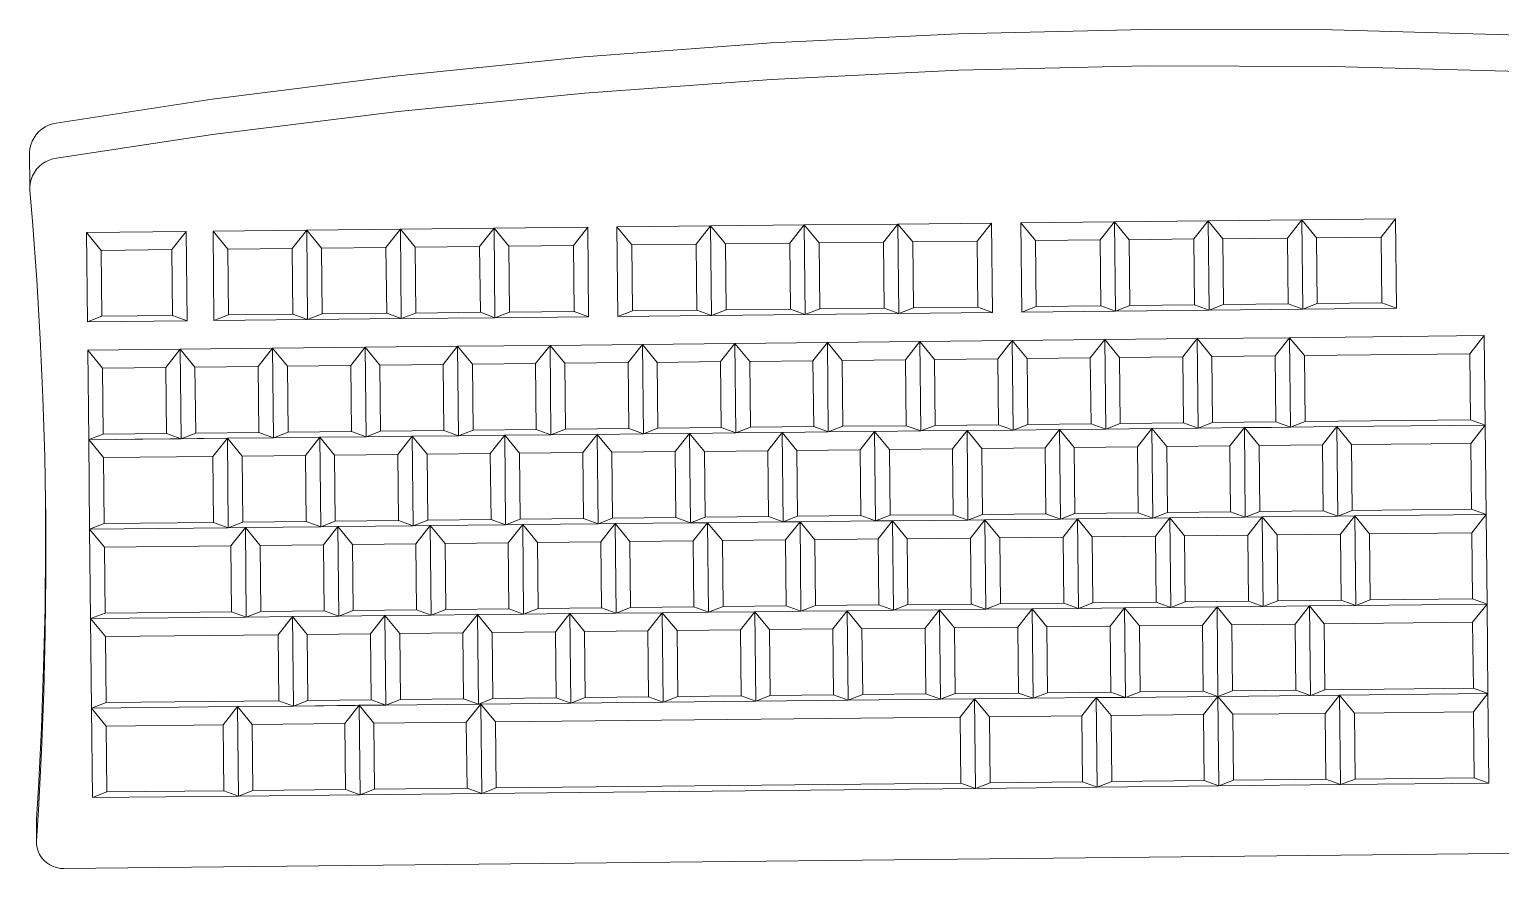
# Model space of a CAD drawing. Header units: millimetres. Extents: x 1 to 121, y 0 to 90.
# Drawn here: x 48.072 to 48.3743, y 66.9361 to 67.1084 of the extents above; entities that cross this region are included whole.
import ezdxf

# ---------------------------------------------------------------- set-up
doc = ezdxf.new("R2010")
doc.units = ezdxf.units.MM
doc.layers.add('Equipamiento SR', color=23, linetype='Continuous', lineweight=0)

# ---------------------------------------------------------------- blocks, each defined once
blk = doc.blocks.new('A$C7F0F64D0')
at = {"layer": 'Equipamiento SR'}
for p, q in [((0.45349, 0.17233), (0.00551, 0.16767)), ((0.45349, 0.17233), (0.45425, 0.17229)), ((0.45425, 0.17229), (0.455, 0.17214)), ((0.455, 0.17214), (0.45572, 0.1719)), ((0.45572, 0.1719), (0.45641, 0.17157)), ((0.45641, 0.17157), (0.45703, 0.17114)), ((0.45703, 0.17114), (0.4576, 0.17064)), ((0.4576, 0.17064), (0.45808, 0.17007)), ((0.45808, 0.17007), (0.45848, 0.16944)), ((0.45848, 0.16944), (0.45879, 0.16877)), ((0.4587, 0.16031), (0.45911, 0.16658)), ((0.45879, 0.16877), (0.459, 0.16806)), ((0.459, 0.16806), (0.45911, 0.16732)), ((0.45911, 0.16732), (0.45911, 0.16658)), ((0.45911, 0.16658), (0.45915, 0.16291)), ((0.45807, 0.14822), (0.4587, 0.16031)), ((0.45874, 0.15576), (0.45915, 0.16216)), ((0.45915, 0.16291), (0.45915, 0.16216)), ((0.39264, 0.15719), (0.41764, 0.15745)), ((0.41764, 0.15745), (0.41465, 0.15629)), ((0.41764, 0.15745), (0.44764, 0.15776)), ((0.41783, 0.13907), (0.41764, 0.15745)), ((0.41764, 0.15745), (0.42065, 0.15635)), ((0.44764, 0.15776), (0.44465, 0.1566)), ((0.44764, 0.15776), (0.44783, 0.13938)), ((0.16065, 0.15478), (0.19115, 0.15509)), ((0.16085, 0.1364), (0.16065, 0.15478)), ((0.16065, 0.15478), (0.16367, 0.15368)), ((0.19115, 0.15509), (0.18816, 0.15394)), ((0.19115, 0.15509), (0.21615, 0.15535)), ((0.19134, 0.13672), (0.19115, 0.15509)), ((0.19115, 0.15509), (0.19416, 0.154)), ((0.19416, 0.154), (0.21316, 0.1542)), ((0.21615, 0.15535), (0.21316, 0.1542)), ((0.21316, 0.1542), (0.2133, 0.14065)), ((0.21615, 0.15535), (0.24115, 0.15561)), ((0.21615, 0.15535), (0.21634, 0.13697)), ((0.21615, 0.15535), (0.21916, 0.15426)), ((0.21916, 0.15426), (0.23816, 0.15446)), ((0.2193, 0.14072), (0.21916, 0.15426)), ((0.24115, 0.15561), (0.23816, 0.15446)), ((0.23816, 0.15446), (0.2383, 0.14091)), ((0.24115, 0.15561), (0.26615, 0.15587)), ((0.24115, 0.15561), (0.24134, 0.13723)), ((0.24115, 0.15561), (0.24416, 0.15452)), ((0.24416, 0.15452), (0.26316, 0.15472)), ((0.2443, 0.14098), (0.24416, 0.15452)), ((0.26615, 0.15587), (0.26316, 0.15472)), ((0.26316, 0.15472), (0.2633, 0.14117)), ((0.26615, 0.15587), (0.36764, 0.15693)), ((0.26615, 0.15587), (0.26634, 0.13749)), ((0.26615, 0.15587), (0.26916, 0.15478)), ((0.26916, 0.15478), (0.36466, 0.15577)), ((0.2693, 0.14124), (0.26916, 0.15478)), ((0.36764, 0.15693), (0.36466, 0.15577)), ((0.3648, 0.14223), (0.36466, 0.15577)), ((0.36764, 0.15693), (0.39264, 0.15719)), ((0.36783, 0.13855), (0.36764, 0.15693)), ((0.36764, 0.15693), (0.37066, 0.15583)), ((0.37066, 0.15583), (0.38965, 0.15603)), ((0.3708, 0.14229), (0.37066, 0.15583)), ((0.39264, 0.15719), (0.38965, 0.15603)), ((0.38965, 0.15603), (0.38979, 0.14249)), ((0.39264, 0.15719), (0.39283, 0.13881)), ((0.39264, 0.15719), (0.39565, 0.15609)), ((0.39565, 0.15609), (0.41465, 0.15629)), ((0.39579, 0.14255), (0.39565, 0.15609)), ((0.41465, 0.15629), (0.41479, 0.14275)), ((0.42065, 0.15635), (0.44465, 0.1566)), ((0.42079, 0.14281), (0.42065, 0.15635)), ((0.44465, 0.1566), (0.44479, 0.14306)), ((0.45812, 0.14343), (0.45874, 0.15576)), ((0.16367, 0.15368), (0.18816, 0.15394)), ((0.16381, 0.14014), (0.16367, 0.15368)), ((0.18816, 0.15394), (0.18831, 0.14039)), ((0.19431, 0.14046), (0.19416, 0.154)), ((0.45761, 0.13613), (0.45807, 0.14822)), ((0.2693, 0.14124), (0.3648, 0.14223)), ((0.36783, 0.13855), (0.3648, 0.14223)), ((0.36783, 0.13855), (0.3708, 0.14229)), ((0.3708, 0.14229), (0.38979, 0.14249)), ((0.39283, 0.13881), (0.38979, 0.14249)), ((0.39283, 0.13881), (0.39579, 0.14255)), ((0.39579, 0.14255), (0.41479, 0.14275)), ((0.41783, 0.13907), (0.41479, 0.14275)), ((0.41783, 0.13907), (0.42079, 0.14281)), ((0.42079, 0.14281), (0.44479, 0.14306)), ((0.44783, 0.13938), (0.44479, 0.14306)), ((0.45767, 0.1311), (0.45812, 0.14343)), ((0.16085, 0.1364), (0.16381, 0.14014)), ((0.16381, 0.14014), (0.18831, 0.14039)), ((0.19134, 0.13672), (0.18831, 0.14039)), ((0.19134, 0.13672), (0.19431, 0.14046)), ((0.19431, 0.14046), (0.2133, 0.14065)), ((0.21634, 0.13697), (0.2133, 0.14065)), ((0.21634, 0.13697), (0.2193, 0.14072)), ((0.2193, 0.14072), (0.2383, 0.14091)), ((0.24134, 0.13723), (0.2383, 0.14091)), ((0.24134, 0.13723), (0.2443, 0.14098)), ((0.2443, 0.14098), (0.2633, 0.14117)), ((0.26634, 0.13749), (0.2633, 0.14117)), ((0.26634, 0.13749), (0.2693, 0.14124)), ((0.40633, 0.13895), (0.41783, 0.13907)), ((0.44783, 0.13938), (0.41783, 0.13907)), ((0.44783, 0.13938), (0.44484, 0.13822)), ((0.44783, 0.13938), (0.44802, 0.121)), ((0.19134, 0.13672), (0.16085, 0.1364)), ((0.16104, 0.11802), (0.16085, 0.1364)), ((0.16085, 0.1364), (0.16386, 0.1353)), ((0.19134, 0.13672), (0.19734, 0.13678)), ((0.19734, 0.13678), (0.19436, 0.13562)), ((0.19734, 0.13678), (0.21634, 0.13697)), ((0.19753, 0.1184), (0.19734, 0.13678)), ((0.19734, 0.13678), (0.20036, 0.13568)), ((0.21634, 0.13697), (0.21335, 0.13582)), ((0.23534, 0.13717), (0.21634, 0.13697)), ((0.21653, 0.1186), (0.21634, 0.13697)), ((0.21634, 0.13697), (0.21935, 0.13588)), ((0.23534, 0.13717), (0.23235, 0.13602)), ((0.23534, 0.13717), (0.24134, 0.13723)), ((0.23534, 0.13717), (0.23553, 0.1188)), ((0.23534, 0.13717), (0.23835, 0.13608)), ((0.23835, 0.13608), (0.25135, 0.13621)), ((0.23849, 0.12254), (0.23835, 0.13608)), ((0.24134, 0.13723), (0.25434, 0.13737)), ((0.25434, 0.13737), (0.25135, 0.13621)), ((0.25135, 0.13621), (0.25149, 0.12267)), ((0.25434, 0.13737), (0.26634, 0.13749)), ((0.25453, 0.11899), (0.25434, 0.13737)), ((0.25434, 0.13737), (0.25735, 0.13628)), ((0.25735, 0.13628), (0.27035, 0.13641)), ((0.25749, 0.12273), (0.25735, 0.13628)), ((0.26634, 0.13749), (0.27334, 0.13757)), ((0.27334, 0.13757), (0.27035, 0.13641)), ((0.27035, 0.13641), (0.27049, 0.12287)), ((0.27334, 0.13757), (0.29234, 0.13776)), ((0.27353, 0.11919), (0.27334, 0.13757)), ((0.27334, 0.13757), (0.27635, 0.13647)), ((0.27635, 0.13647), (0.28935, 0.13661)), ((0.27649, 0.12293), (0.27635, 0.13647)), ((0.29234, 0.13776), (0.28935, 0.13661)), ((0.28935, 0.13661), (0.28949, 0.12307)), ((0.29234, 0.13776), (0.31134, 0.13796)), ((0.29253, 0.11939), (0.29234, 0.13776)), ((0.29234, 0.13776), (0.29535, 0.13667)), ((0.29535, 0.13667), (0.30835, 0.13681)), ((0.29549, 0.12313), (0.29535, 0.13667)), ((0.31134, 0.13796), (0.30835, 0.13681)), ((0.30835, 0.13681), (0.30849, 0.12326)), ((0.31134, 0.13796), (0.33034, 0.13816)), ((0.31153, 0.11959), (0.31134, 0.13796)), ((0.31134, 0.13796), (0.31435, 0.13687)), ((0.31435, 0.13687), (0.32735, 0.137)), ((0.31449, 0.12333), (0.31435, 0.13687)), ((0.33034, 0.13816), (0.32735, 0.137)), ((0.32735, 0.137), (0.32749, 0.12346)), ((0.33034, 0.13816), (0.34934, 0.13836)), ((0.33034, 0.13816), (0.33053, 0.11978)), ((0.33034, 0.13816), (0.33335, 0.13707)), ((0.33335, 0.13707), (0.34635, 0.1372)), ((0.33349, 0.12352), (0.33335, 0.13707)), ((0.34934, 0.13836), (0.34635, 0.1372)), ((0.34635, 0.1372), (0.34649, 0.12366)), ((0.34934, 0.13836), (0.36783, 0.13855)), ((0.34934, 0.13836), (0.34953, 0.11998)), ((0.34934, 0.13836), (0.35235, 0.13726)), ((0.35235, 0.13726), (0.36535, 0.1374)), ((0.35249, 0.12372), (0.35235, 0.13726)), ((0.36833, 0.13855), (0.36535, 0.1374)), ((0.36535, 0.1374), (0.36549, 0.12386)), ((0.36783, 0.13855), (0.36833, 0.13855)), ((0.36833, 0.13855), (0.38733, 0.13875)), ((0.36853, 0.12018), (0.36833, 0.13855)), ((0.36833, 0.13855), (0.37135, 0.13746)), ((0.37135, 0.13746), (0.38435, 0.1376)), ((0.37149, 0.12392), (0.37135, 0.13746)), ((0.38733, 0.13875), (0.38435, 0.1376)), ((0.38435, 0.1376), (0.38449, 0.12405)), ((0.38733, 0.13875), (0.40633, 0.13895)), ((0.38733, 0.13875), (0.39283, 0.13881)), ((0.38752, 0.12038), (0.38733, 0.13875)), ((0.38733, 0.13875), (0.39035, 0.13766)), ((0.39035, 0.13766), (0.40334, 0.13779)), ((0.39049, 0.12412), (0.39035, 0.13766)), ((0.40633, 0.13895), (0.39283, 0.13881)), ((0.40633, 0.13895), (0.40334, 0.13779)), ((0.40334, 0.13779), (0.40349, 0.12425)), ((0.40633, 0.13895), (0.40652, 0.12057)), ((0.40633, 0.13895), (0.40934, 0.13786)), ((0.40934, 0.13786), (0.44484, 0.13822)), ((0.40948, 0.12431), (0.40934, 0.13786)), ((0.44484, 0.13822), (0.44498, 0.12468)), ((0.45732, 0.12403), (0.45761, 0.13613)), ((0.16386, 0.1353), (0.19436, 0.13562)), ((0.164, 0.12176), (0.16386, 0.1353)), ((0.19436, 0.13562), (0.1945, 0.12208)), ((0.20036, 0.13568), (0.21335, 0.13582)), ((0.2005, 0.12214), (0.20036, 0.13568)), ((0.21335, 0.13582), (0.2135, 0.12228)), ((0.21935, 0.13588), (0.23235, 0.13602)), ((0.2195, 0.12234), (0.21935, 0.13588)), ((0.23235, 0.13602), (0.23249, 0.12247)), ((0.45738, 0.11876), (0.45767, 0.1311)), ((0.37149, 0.12392), (0.38449, 0.12405)), ((0.38752, 0.12038), (0.38449, 0.12405)), ((0.38752, 0.12038), (0.39049, 0.12412)), ((0.39049, 0.12412), (0.40349, 0.12425)), ((0.40652, 0.12057), (0.40349, 0.12425)), ((0.40652, 0.12057), (0.40948, 0.12431)), ((0.40948, 0.12431), (0.44498, 0.12468)), ((0.44802, 0.121), (0.44498, 0.12468)), ((0.4572, 0.11192), (0.45732, 0.12403)), ((0.16104, 0.11802), (0.164, 0.12176)), ((0.164, 0.12176), (0.1945, 0.12208)), ((0.19753, 0.1184), (0.1945, 0.12208)), ((0.19753, 0.1184), (0.2005, 0.12214)), ((0.2005, 0.12214), (0.2135, 0.12228)), ((0.21653, 0.1186), (0.2135, 0.12228)), ((0.21653, 0.1186), (0.2195, 0.12234)), ((0.2195, 0.12234), (0.23249, 0.12247)), ((0.23553, 0.1188), (0.23249, 0.12247)), ((0.23553, 0.1188), (0.23849, 0.12254)), ((0.23849, 0.12254), (0.25149, 0.12267)), ((0.25453, 0.11899), (0.25149, 0.12267)), ((0.25453, 0.11899), (0.25749, 0.12273)), ((0.25749, 0.12273), (0.27049, 0.12287)), ((0.27353, 0.11919), (0.27049, 0.12287)), ((0.27353, 0.11919), (0.27649, 0.12293)), ((0.27649, 0.12293), (0.28949, 0.12307)), ((0.29253, 0.11939), (0.28949, 0.12307)), ((0.29253, 0.11939), (0.29549, 0.12313)), ((0.29549, 0.12313), (0.30849, 0.12326)), ((0.31153, 0.11959), (0.30849, 0.12326)), ((0.31153, 0.11959), (0.31449, 0.12333)), ((0.31449, 0.12333), (0.32749, 0.12346)), ((0.33053, 0.11978), (0.32749, 0.12346)), ((0.33053, 0.11978), (0.33349, 0.12352)), ((0.33349, 0.12352), (0.34649, 0.12366)), ((0.34953, 0.11998), (0.34649, 0.12366)), ((0.34953, 0.11998), (0.35249, 0.12372)), ((0.35249, 0.12372), (0.36549, 0.12386)), ((0.36853, 0.12018), (0.36549, 0.12386)), ((0.36853, 0.12018), (0.37149, 0.12392)), ((0.44802, 0.121), (0.41602, 0.12067)), ((0.44802, 0.121), (0.44503, 0.11985)), ((0.44802, 0.121), (0.44821, 0.10263)), ((0.18804, 0.1183), (0.16104, 0.11802)), ((0.16123, 0.09964), (0.16104, 0.11802)), ((0.16104, 0.11802), (0.16405, 0.11693)), ((0.18804, 0.1183), (0.18505, 0.11714)), ((0.19753, 0.1184), (0.18804, 0.1183)), ((0.18823, 0.09992), (0.18804, 0.1183)), ((0.18804, 0.1183), (0.19105, 0.11721)), ((0.20703, 0.1185), (0.19753, 0.1184)), ((0.20703, 0.1185), (0.20405, 0.11734)), ((0.20703, 0.1185), (0.21653, 0.1186)), ((0.20723, 0.10012), (0.20703, 0.1185)), ((0.20703, 0.1185), (0.21005, 0.1174)), ((0.21653, 0.1186), (0.22603, 0.1187)), ((0.22603, 0.1187), (0.22305, 0.11754)), ((0.22603, 0.1187), (0.23553, 0.1188)), ((0.22622, 0.10032), (0.22603, 0.1187)), ((0.22603, 0.1187), (0.22904, 0.1176)), ((0.24503, 0.11889), (0.23553, 0.1188)), ((0.24503, 0.11889), (0.24204, 0.11774)), ((0.24503, 0.11889), (0.25453, 0.11899)), ((0.24503, 0.11889), (0.24522, 0.10052)), ((0.24503, 0.11889), (0.24804, 0.1178)), ((0.24804, 0.1178), (0.26104, 0.11793)), ((0.26403, 0.11909), (0.25453, 0.11899)), ((0.26403, 0.11909), (0.26104, 0.11793)), ((0.26104, 0.11793), (0.26118, 0.10439)), ((0.26403, 0.11909), (0.27353, 0.11919)), ((0.26422, 0.10071), (0.26403, 0.11909)), ((0.26403, 0.11909), (0.26704, 0.118)), ((0.26704, 0.118), (0.28004, 0.11813)), ((0.26718, 0.10446), (0.26704, 0.118)), ((0.28303, 0.11929), (0.27353, 0.11919)), ((0.28303, 0.11929), (0.28004, 0.11813)), ((0.28004, 0.11813), (0.28018, 0.10459)), ((0.28303, 0.11929), (0.29253, 0.11939)), ((0.28303, 0.11929), (0.28322, 0.10091)), ((0.28303, 0.11929), (0.28604, 0.11819)), ((0.28604, 0.11819), (0.29904, 0.11833)), ((0.28618, 0.10465), (0.28604, 0.11819)), ((0.30203, 0.11949), (0.29253, 0.11939)), ((0.30203, 0.11949), (0.29904, 0.11833)), ((0.29904, 0.11833), (0.29918, 0.10479)), ((0.31153, 0.11959), (0.30203, 0.11949)), ((0.30222, 0.10111), (0.30203, 0.11949)), ((0.30203, 0.11949), (0.30504, 0.11839)), ((0.30504, 0.11839), (0.31804, 0.11853)), ((0.30518, 0.10485), (0.30504, 0.11839)), ((0.32103, 0.11968), (0.31153, 0.11959)), ((0.32103, 0.11968), (0.31804, 0.11853)), ((0.31804, 0.11853), (0.31818, 0.10499)), ((0.33053, 0.11978), (0.32103, 0.11968)), ((0.32122, 0.10131), (0.32103, 0.11968)), ((0.32103, 0.11968), (0.32404, 0.11859)), ((0.32404, 0.11859), (0.33704, 0.11872)), ((0.32418, 0.10505), (0.32404, 0.11859)), ((0.34003, 0.11988), (0.33053, 0.11978)), ((0.34003, 0.11988), (0.33704, 0.11872)), ((0.33704, 0.11872), (0.33718, 0.10518)), ((0.34003, 0.11988), (0.34953, 0.11998)), ((0.34022, 0.1015), (0.34003, 0.11988)), ((0.34003, 0.11988), (0.34304, 0.11879)), ((0.34304, 0.11879), (0.35604, 0.11892)), ((0.34318, 0.10525), (0.34304, 0.11879)), ((0.35903, 0.12008), (0.34953, 0.11998)), ((0.35903, 0.12008), (0.35604, 0.11892)), ((0.35604, 0.11892), (0.35618, 0.10538)), ((0.36853, 0.12018), (0.35903, 0.12008)), ((0.35903, 0.12008), (0.35922, 0.1017)), ((0.35903, 0.12008), (0.36204, 0.11898)), ((0.36204, 0.11898), (0.37504, 0.11912)), ((0.36218, 0.10544), (0.36204, 0.11898)), ((0.37803, 0.12028), (0.36853, 0.12018)), ((0.37803, 0.12028), (0.37504, 0.11912)), ((0.37504, 0.11912), (0.37518, 0.10558)), ((0.38752, 0.12038), (0.37803, 0.12028)), ((0.37803, 0.12028), (0.37822, 0.1019)), ((0.37803, 0.12028), (0.38104, 0.11918)), ((0.38104, 0.11918), (0.39404, 0.11932)), ((0.38118, 0.10564), (0.38104, 0.11918)), ((0.39702, 0.12047), (0.38752, 0.12038)), ((0.39702, 0.12047), (0.39404, 0.11932)), ((0.39404, 0.11932), (0.39418, 0.10578)), ((0.40652, 0.12057), (0.39702, 0.12047)), ((0.39702, 0.12047), (0.39722, 0.1021)), ((0.39702, 0.12047), (0.40004, 0.11938)), ((0.40004, 0.11938), (0.41303, 0.11951)), ((0.40018, 0.10584), (0.40004, 0.11938)), ((0.41602, 0.12067), (0.40652, 0.12057)), ((0.41602, 0.12067), (0.41303, 0.11951)), ((0.41303, 0.11951), (0.41318, 0.10597)), ((0.41621, 0.10229), (0.41602, 0.12067)), ((0.41602, 0.12067), (0.41903, 0.11958)), ((0.41903, 0.11958), (0.44503, 0.11985)), ((0.41918, 0.10604), (0.41903, 0.11958)), ((0.44503, 0.11985), (0.44517, 0.10631)), ((0.45726, 0.10642), (0.45738, 0.11876)), ((0.16405, 0.11693), (0.18505, 0.11714)), ((0.16419, 0.10339), (0.16405, 0.11693)), ((0.18505, 0.11714), (0.18519, 0.1036)), ((0.19105, 0.11721), (0.20405, 0.11734)), ((0.19119, 0.10367), (0.19105, 0.11721)), ((0.20405, 0.11734), (0.20419, 0.1038)), ((0.21005, 0.1174), (0.22305, 0.11754)), ((0.21019, 0.10386), (0.21005, 0.1174)), ((0.22305, 0.11754), (0.22319, 0.104)), ((0.22904, 0.1176), (0.24204, 0.11774)), ((0.22919, 0.10406), (0.22904, 0.1176)), ((0.24204, 0.11774), (0.24218, 0.1042)), ((0.24818, 0.10426), (0.24804, 0.1178)), ((0.45724, 0.09982), (0.4572, 0.11192)), ((0.39722, 0.1021), (0.40018, 0.10584)), ((0.40018, 0.10584), (0.41318, 0.10597)), ((0.41621, 0.10229), (0.41318, 0.10597)), ((0.41621, 0.10229), (0.41918, 0.10604)), ((0.41918, 0.10604), (0.44517, 0.10631)), ((0.44821, 0.10263), (0.44517, 0.10631)), ((0.45729, 0.09698), (0.45726, 0.10642)), ((0.16123, 0.09964), (0.16419, 0.10339)), ((0.16419, 0.10339), (0.18519, 0.1036)), ((0.18823, 0.09992), (0.18519, 0.1036)), ((0.18823, 0.09992), (0.19119, 0.10367)), ((0.19119, 0.10367), (0.20419, 0.1038)), ((0.20723, 0.10012), (0.20419, 0.1038)), ((0.20723, 0.10012), (0.21019, 0.10386)), ((0.21019, 0.10386), (0.22319, 0.104)), ((0.22622, 0.10032), (0.22319, 0.104)), ((0.22622, 0.10032), (0.22919, 0.10406)), ((0.22919, 0.10406), (0.24218, 0.1042)), ((0.24522, 0.10052), (0.24218, 0.1042)), ((0.24522, 0.10052), (0.24818, 0.10426)), ((0.24818, 0.10426), (0.26118, 0.10439)), ((0.26422, 0.10071), (0.26118, 0.10439)), ((0.26422, 0.10071), (0.26718, 0.10446)), ((0.26718, 0.10446), (0.28018, 0.10459)), ((0.28322, 0.10091), (0.28018, 0.10459)), ((0.28322, 0.10091), (0.28618, 0.10465)), ((0.28618, 0.10465), (0.29918, 0.10479)), ((0.30222, 0.10111), (0.29918, 0.10479)), ((0.30222, 0.10111), (0.30518, 0.10485)), ((0.30518, 0.10485), (0.31818, 0.10499)), ((0.32122, 0.10131), (0.31818, 0.10499)), ((0.32122, 0.10131), (0.32418, 0.10505)), ((0.32418, 0.10505), (0.33718, 0.10518)), ((0.34022, 0.1015), (0.33718, 0.10518)), ((0.34022, 0.1015), (0.34318, 0.10525)), ((0.34318, 0.10525), (0.35618, 0.10538)), ((0.35922, 0.1017), (0.35618, 0.10538)), ((0.35922, 0.1017), (0.36218, 0.10544)), ((0.36218, 0.10544), (0.37518, 0.10558)), ((0.37822, 0.1019), (0.37518, 0.10558)), ((0.37822, 0.1019), (0.38118, 0.10564)), ((0.38118, 0.10564), (0.39418, 0.10578)), ((0.39722, 0.1021), (0.39418, 0.10578)), ((0.18823, 0.09992), (0.16123, 0.09964)), ((0.19173, 0.09996), (0.18823, 0.09992)), ((0.19173, 0.09996), (0.18874, 0.0988)), ((0.20723, 0.10012), (0.19173, 0.09996)), ((0.19192, 0.08158), (0.19173, 0.09996)), ((0.19173, 0.09996), (0.19474, 0.09887)), ((0.20723, 0.10012), (0.21073, 0.10016)), ((0.21073, 0.10016), (0.20774, 0.099)), ((0.22622, 0.10032), (0.21073, 0.10016)), ((0.21092, 0.08178), (0.21073, 0.10016)), ((0.21073, 0.10016), (0.21374, 0.09906)), ((0.22972, 0.10036), (0.22622, 0.10032)), ((0.22972, 0.10036), (0.22674, 0.0992)), ((0.24522, 0.10052), (0.22972, 0.10036)), ((0.22972, 0.10036), (0.22992, 0.08198)), ((0.22972, 0.10036), (0.23274, 0.09926)), ((0.24872, 0.10055), (0.24522, 0.10052)), ((0.24872, 0.10055), (0.24573, 0.0994)), ((0.26422, 0.10071), (0.24872, 0.10055)), ((0.24872, 0.10055), (0.24891, 0.08218)), ((0.24872, 0.10055), (0.25173, 0.09946)), ((0.26772, 0.10075), (0.26422, 0.10071)), ((0.26772, 0.10075), (0.26473, 0.09959)), ((0.26772, 0.10075), (0.28322, 0.10091)), ((0.26791, 0.08237), (0.26772, 0.10075)), ((0.26772, 0.10075), (0.27073, 0.09966)), ((0.27073, 0.09966), (0.28373, 0.09979)), ((0.28322, 0.10091), (0.28672, 0.10095)), ((0.28372, 0.10092), (0.28672, 0.10095)), ((0.28672, 0.10095), (0.28373, 0.09979)), ((0.28373, 0.09979), (0.28387, 0.08625)), ((0.30222, 0.10111), (0.28672, 0.10095)), ((0.28672, 0.10095), (0.28691, 0.08257)), ((0.28672, 0.10095), (0.28973, 0.09985)), ((0.28973, 0.09985), (0.30273, 0.09999)), ((0.28987, 0.08631), (0.28973, 0.09985)), ((0.30572, 0.10115), (0.30222, 0.10111)), ((0.30572, 0.10115), (0.30273, 0.09999)), ((0.30273, 0.09999), (0.30287, 0.08645)), ((0.32122, 0.10131), (0.30572, 0.10115)), ((0.30591, 0.08277), (0.30572, 0.10115)), ((0.30572, 0.10115), (0.30873, 0.10005)), ((0.30873, 0.10005), (0.32173, 0.10019)), ((0.30887, 0.08651), (0.30873, 0.10005)), ((0.32122, 0.10131), (0.32472, 0.10134)), ((0.32472, 0.10134), (0.32173, 0.10019)), ((0.32173, 0.10019), (0.32187, 0.08665)), ((0.32472, 0.10134), (0.34022, 0.1015)), ((0.32491, 0.08297), (0.32472, 0.10134)), ((0.32472, 0.10134), (0.32773, 0.10025)), ((0.32773, 0.10025), (0.34073, 0.10038)), ((0.32787, 0.08671), (0.32773, 0.10025)), ((0.34372, 0.10154), (0.34022, 0.1015)), ((0.34372, 0.10154), (0.34073, 0.10038)), ((0.34073, 0.10038), (0.34087, 0.08684)), ((0.35922, 0.1017), (0.34372, 0.10154)), ((0.34372, 0.10154), (0.34391, 0.08316)), ((0.34372, 0.10154), (0.34673, 0.10045)), ((0.34673, 0.10045), (0.35973, 0.10058)), ((0.34687, 0.08691), (0.34673, 0.10045)), ((0.36272, 0.10174), (0.35922, 0.1017)), ((0.36272, 0.10174), (0.35973, 0.10058)), ((0.35973, 0.10058), (0.35987, 0.08704)), ((0.36272, 0.10174), (0.37822, 0.1019)), ((0.36291, 0.08336), (0.36272, 0.10174)), ((0.36272, 0.10174), (0.36573, 0.10064)), ((0.36573, 0.10064), (0.37873, 0.10078)), ((0.36587, 0.0871), (0.36573, 0.10064)), ((0.38172, 0.10194), (0.37822, 0.1019)), ((0.38172, 0.10194), (0.37873, 0.10078)), ((0.37873, 0.10078), (0.37887, 0.08724)), ((0.39722, 0.1021), (0.38172, 0.10194)), ((0.38191, 0.08356), (0.38172, 0.10194)), ((0.38172, 0.10194), (0.38473, 0.10084)), ((0.38473, 0.10084), (0.39773, 0.10098)), ((0.38487, 0.0873), (0.38473, 0.10084)), ((0.40071, 0.10213), (0.39722, 0.1021)), ((0.40071, 0.10213), (0.39773, 0.10098)), ((0.39773, 0.10098), (0.39787, 0.08744)), ((0.40071, 0.10213), (0.41621, 0.10229)), ((0.40091, 0.08376), (0.40071, 0.10213)), ((0.40071, 0.10213), (0.40373, 0.10104)), ((0.40373, 0.10104), (0.41673, 0.10117)), ((0.40387, 0.0875), (0.40373, 0.10104)), ((0.41621, 0.10229), (0.41971, 0.10233)), ((0.41971, 0.10233), (0.41673, 0.10117)), ((0.41673, 0.10117), (0.41687, 0.08763)), ((0.41971, 0.10233), (0.44821, 0.10263)), ((0.4199, 0.08395), (0.41971, 0.10233)), ((0.41971, 0.10233), (0.42273, 0.10124)), ((0.42273, 0.10124), (0.44522, 0.10147)), ((0.42287, 0.0877), (0.42273, 0.10124)), ((0.44821, 0.10263), (0.44522, 0.10147)), ((0.44522, 0.10147), (0.44536, 0.08793)), ((0.44821, 0.10263), (0.4484, 0.08425)), ((0.45729, 0.09698), (0.45724, 0.09982)), ((0.16142, 0.08127), (0.16123, 0.09964)), ((0.16123, 0.09964), (0.16424, 0.09855)), ((0.16424, 0.09855), (0.18874, 0.0988)), ((0.16438, 0.08501), (0.16424, 0.09855)), ((0.18874, 0.0988), (0.18888, 0.08526)), ((0.19474, 0.09887), (0.20774, 0.099)), ((0.19488, 0.08533), (0.19474, 0.09887)), ((0.20774, 0.099), (0.20788, 0.08546)), ((0.21374, 0.09906), (0.22674, 0.0992)), ((0.21388, 0.08552), (0.21374, 0.09906)), ((0.22674, 0.0992), (0.22688, 0.08566)), ((0.23274, 0.09926), (0.24573, 0.0994)), ((0.23288, 0.08572), (0.23274, 0.09926)), ((0.24573, 0.0994), (0.24588, 0.08586)), ((0.25173, 0.09946), (0.26473, 0.09959)), ((0.25188, 0.08592), (0.25173, 0.09946)), ((0.26473, 0.09959), (0.26487, 0.08605)), ((0.27087, 0.08612), (0.27073, 0.09966)), ((0.45745, 0.08772), (0.45729, 0.09698)), ((0.4199, 0.08395), (0.42287, 0.0877)), ((0.42287, 0.0877), (0.44536, 0.08793)), ((0.4484, 0.08425), (0.44536, 0.08793)), ((0.45783, 0.07562), (0.45745, 0.08772)), ((0.16142, 0.08127), (0.16438, 0.08501)), ((0.16438, 0.08501), (0.18888, 0.08526)), ((0.19192, 0.08158), (0.18888, 0.08526)), ((0.19192, 0.08158), (0.19488, 0.08533)), ((0.19488, 0.08533), (0.20788, 0.08546)), ((0.21092, 0.08178), (0.20788, 0.08546)), ((0.21092, 0.08178), (0.21388, 0.08552)), ((0.21388, 0.08552), (0.22688, 0.08566)), ((0.22992, 0.08198), (0.22688, 0.08566)), ((0.22992, 0.08198), (0.23288, 0.08572)), ((0.23288, 0.08572), (0.24588, 0.08586)), ((0.24891, 0.08218), (0.24588, 0.08586)), ((0.24891, 0.08218), (0.25188, 0.08592)), ((0.25188, 0.08592), (0.26487, 0.08605)), ((0.26791, 0.08237), (0.26487, 0.08605)), ((0.26791, 0.08237), (0.27087, 0.08612)), ((0.27087, 0.08612), (0.28387, 0.08625)), ((0.28691, 0.08257), (0.28387, 0.08625)), ((0.28691, 0.08257), (0.28987, 0.08631)), ((0.28987, 0.08631), (0.30287, 0.08645)), ((0.30591, 0.08277), (0.30287, 0.08645)), ((0.30591, 0.08277), (0.30887, 0.08651)), ((0.30887, 0.08651), (0.32187, 0.08665)), ((0.32491, 0.08297), (0.32187, 0.08665)), ((0.32491, 0.08297), (0.32787, 0.08671)), ((0.32787, 0.08671), (0.34087, 0.08684)), ((0.34391, 0.08316), (0.34087, 0.08684)), ((0.34391, 0.08316), (0.34687, 0.08691)), ((0.34687, 0.08691), (0.35987, 0.08704)), ((0.36291, 0.08336), (0.35987, 0.08704)), ((0.36291, 0.08336), (0.36587, 0.0871)), ((0.36587, 0.0871), (0.37887, 0.08724)), ((0.38191, 0.08356), (0.37887, 0.08724)), ((0.38191, 0.08356), (0.38487, 0.0873)), ((0.38487, 0.0873), (0.39787, 0.08744)), ((0.40091, 0.08376), (0.39787, 0.08744)), ((0.40091, 0.08376), (0.40387, 0.0875)), ((0.40387, 0.0875), (0.41687, 0.08763)), ((0.4199, 0.08395), (0.41687, 0.08763)), ((0.19192, 0.08158), (0.20142, 0.08168)), ((0.20142, 0.08168), (0.19843, 0.08053)), ((0.20142, 0.08168), (0.21092, 0.08178)), ((0.20161, 0.06331), (0.20142, 0.08168)), ((0.20142, 0.08168), (0.20443, 0.08059)), ((0.20542, 0.08172), (0.21092, 0.08178)), ((0.21092, 0.08178), (0.22042, 0.08188)), ((0.21092, 0.08178), (0.21142, 0.08179)), ((0.22042, 0.08188), (0.21743, 0.08072)), ((0.22992, 0.08198), (0.22042, 0.08188)), ((0.22042, 0.08188), (0.22061, 0.0635)), ((0.22042, 0.08188), (0.22343, 0.08079)), ((0.22992, 0.08198), (0.23941, 0.08208)), ((0.23941, 0.08208), (0.23643, 0.08092)), ((0.24891, 0.08218), (0.23941, 0.08208)), ((0.23941, 0.08208), (0.23961, 0.0637)), ((0.23941, 0.08208), (0.24243, 0.08098)), ((0.24891, 0.08218), (0.25841, 0.08228)), ((0.25841, 0.08228), (0.25543, 0.08112)), ((0.26791, 0.08237), (0.25841, 0.08228)), ((0.25841, 0.08228), (0.2586, 0.0639)), ((0.25841, 0.08228), (0.26143, 0.08118)), ((0.26791, 0.08237), (0.27741, 0.08247)), ((0.27741, 0.08247), (0.27442, 0.08132)), ((0.28691, 0.08257), (0.27741, 0.08247)), ((0.2776, 0.0641), (0.27741, 0.08247)), ((0.27741, 0.08247), (0.28042, 0.08138)), ((0.28691, 0.08257), (0.29641, 0.08267)), ((0.29641, 0.08267), (0.29342, 0.08151)), ((0.29641, 0.08267), (0.30591, 0.08277)), ((0.2966, 0.06429), (0.29641, 0.08267)), ((0.29641, 0.08267), (0.29942, 0.08158)), ((0.29942, 0.08158), (0.31242, 0.08171)), ((0.30591, 0.08277), (0.31541, 0.08287)), ((0.31541, 0.08287), (0.31242, 0.08171)), ((0.31242, 0.08171), (0.31256, 0.06817)), ((0.32491, 0.08297), (0.31541, 0.08287)), ((0.3156, 0.06449), (0.31541, 0.08287)), ((0.31541, 0.08287), (0.31842, 0.08177)), ((0.31842, 0.08177), (0.33142, 0.08191)), ((0.31856, 0.06823), (0.31842, 0.08177)), ((0.32491, 0.08297), (0.33441, 0.08307)), ((0.33441, 0.08307), (0.32541, 0.08297)), ((0.33441, 0.08307), (0.33142, 0.08191)), ((0.33142, 0.08191), (0.33156, 0.06837)), ((0.34391, 0.08316), (0.33441, 0.08307)), ((0.33441, 0.08307), (0.3346, 0.06469)), ((0.33441, 0.08307), (0.33742, 0.08197)), ((0.33742, 0.08197), (0.35042, 0.08211)), ((0.33756, 0.06843), (0.33742, 0.08197)), ((0.35341, 0.08326), (0.34391, 0.08316)), ((0.35341, 0.08326), (0.35042, 0.08211)), ((0.35042, 0.08211), (0.35056, 0.06856)), ((0.36291, 0.08336), (0.35341, 0.08326)), ((0.35341, 0.08326), (0.3536, 0.06489)), ((0.35341, 0.08326), (0.35642, 0.08217)), ((0.35642, 0.08217), (0.36942, 0.0823)), ((0.35656, 0.06863), (0.35642, 0.08217)), ((0.37241, 0.08346), (0.36291, 0.08336)), ((0.37241, 0.08346), (0.36942, 0.0823)), ((0.36942, 0.0823), (0.36956, 0.06876)), ((0.38191, 0.08356), (0.37241, 0.08346)), ((0.3726, 0.06508), (0.37241, 0.08346)), ((0.37241, 0.08346), (0.37542, 0.08237)), ((0.37542, 0.08237), (0.38842, 0.0825)), ((0.37556, 0.06882), (0.37542, 0.08237)), ((0.39141, 0.08366), (0.38191, 0.08356)), ((0.39141, 0.08366), (0.38842, 0.0825)), ((0.38842, 0.0825), (0.38856, 0.06896)), ((0.40091, 0.08376), (0.39141, 0.08366)), ((0.3916, 0.06528), (0.39141, 0.08366)), ((0.39141, 0.08366), (0.39442, 0.08256)), ((0.39442, 0.08256), (0.40742, 0.0827)), ((0.39456, 0.06902), (0.39442, 0.08256)), ((0.41041, 0.08385), (0.40091, 0.08376)), ((0.41041, 0.08385), (0.40742, 0.0827)), ((0.40742, 0.0827), (0.40756, 0.06916)), ((0.4199, 0.08395), (0.41041, 0.08385)), ((0.41041, 0.08385), (0.4106, 0.06548)), ((0.41041, 0.08385), (0.41342, 0.08276)), ((0.41342, 0.08276), (0.42642, 0.0829)), ((0.41356, 0.06922), (0.41342, 0.08276)), ((0.4294, 0.08405), (0.4199, 0.08395)), ((0.4204, 0.08396), (0.4429, 0.08419)), ((0.4294, 0.08405), (0.42642, 0.0829)), ((0.42642, 0.0829), (0.42656, 0.06935)), ((0.4294, 0.08405), (0.4484, 0.08425)), ((0.4296, 0.06568), (0.4294, 0.08405)), ((0.4294, 0.08405), (0.43242, 0.08296)), ((0.43242, 0.08296), (0.44542, 0.08309)), ((0.43256, 0.06942), (0.43242, 0.08296)), ((0.4484, 0.08425), (0.44542, 0.08309)), ((0.44542, 0.08309), (0.44556, 0.06955)), ((0.4484, 0.08425), (0.44859, 0.06587)), ((0.19192, 0.08158), (0.16142, 0.08127)), ((0.16161, 0.06289), (0.16142, 0.08127)), ((0.16142, 0.08127), (0.16443, 0.08017)), ((0.16443, 0.08017), (0.19843, 0.08053)), ((0.16457, 0.06663), (0.16443, 0.08017)), ((0.19843, 0.08053), (0.19857, 0.06698)), ((0.20443, 0.08059), (0.21743, 0.08072)), ((0.20457, 0.06705), (0.20443, 0.08059)), ((0.21743, 0.08072), (0.21757, 0.06718)), ((0.22343, 0.08079), (0.23643, 0.08092)), ((0.22357, 0.06724), (0.22343, 0.08079)), ((0.23643, 0.08092), (0.23657, 0.06738)), ((0.24243, 0.08098), (0.25543, 0.08112)), ((0.24257, 0.06744), (0.24243, 0.08098)), ((0.25543, 0.08112), (0.25557, 0.06758)), ((0.26143, 0.08118), (0.27442, 0.08132)), ((0.26157, 0.06764), (0.26143, 0.08118)), ((0.27442, 0.08132), (0.27457, 0.06777)), ((0.28042, 0.08138), (0.29342, 0.08151)), ((0.28056, 0.06784), (0.28042, 0.08138)), ((0.29342, 0.08151), (0.29356, 0.06797)), ((0.29956, 0.06803), (0.29942, 0.08158)), ((0.45837, 0.06353), (0.45783, 0.07562)), ((0.43256, 0.06942), (0.44556, 0.06955)), ((0.44859, 0.06587), (0.44556, 0.06955)), ((0.16161, 0.06289), (0.16457, 0.06663)), ((0.16457, 0.06663), (0.19857, 0.06698)), ((0.20161, 0.06331), (0.19857, 0.06698)), ((0.20161, 0.06331), (0.20457, 0.06705)), ((0.20457, 0.06705), (0.21757, 0.06718)), ((0.22061, 0.0635), (0.21757, 0.06718)), ((0.22061, 0.0635), (0.22357, 0.06724)), ((0.22357, 0.06724), (0.23657, 0.06738)), ((0.23961, 0.0637), (0.23657, 0.06738)), ((0.23961, 0.0637), (0.24257, 0.06744)), ((0.24257, 0.06744), (0.25557, 0.06758)), ((0.2586, 0.0639), (0.25557, 0.06758)), ((0.2586, 0.0639), (0.26157, 0.06764)), ((0.26157, 0.06764), (0.27457, 0.06777)), ((0.2776, 0.0641), (0.27457, 0.06777)), ((0.2776, 0.0641), (0.28056, 0.06784)), ((0.28056, 0.06784), (0.29356, 0.06797)), ((0.2966, 0.06429), (0.29356, 0.06797)), ((0.2966, 0.06429), (0.29956, 0.06803)), ((0.29956, 0.06803), (0.31256, 0.06817)), ((0.3156, 0.06449), (0.31256, 0.06817)), ((0.3156, 0.06449), (0.31856, 0.06823)), ((0.31856, 0.06823), (0.33156, 0.06837)), ((0.3346, 0.06469), (0.33156, 0.06837)), ((0.3346, 0.06469), (0.33756, 0.06843)), ((0.33756, 0.06843), (0.35056, 0.06856)), ((0.3536, 0.06489), (0.35056, 0.06856)), ((0.3536, 0.06489), (0.35656, 0.06863)), ((0.35656, 0.06863), (0.36956, 0.06876)), ((0.3726, 0.06508), (0.36956, 0.06876)), ((0.3726, 0.06508), (0.37556, 0.06882)), ((0.37556, 0.06882), (0.38856, 0.06896)), ((0.3916, 0.06528), (0.38856, 0.06896)), ((0.3916, 0.06528), (0.39456, 0.06902)), ((0.39456, 0.06902), (0.40756, 0.06916)), ((0.4106, 0.06548), (0.40756, 0.06916)), ((0.4106, 0.06548), (0.41356, 0.06922)), ((0.41356, 0.06922), (0.42656, 0.06935)), ((0.4296, 0.06568), (0.42656, 0.06935)), ((0.4296, 0.06568), (0.43256, 0.06942)), ((0.20161, 0.06331), (0.22061, 0.0635)), ((0.22061, 0.0635), (0.23961, 0.0637)), ((0.23961, 0.0637), (0.2586, 0.0639)), ((0.2586, 0.0639), (0.2776, 0.0641)), ((0.2776, 0.0641), (0.2966, 0.06429)), ((0.2966, 0.06429), (0.3156, 0.06449)), ((0.3156, 0.06449), (0.3346, 0.06469)), ((0.3346, 0.06469), (0.3536, 0.06489)), ((0.3536, 0.06489), (0.3726, 0.06508)), ((0.3726, 0.06508), (0.3916, 0.06528)), ((0.3916, 0.06528), (0.4106, 0.06548)), ((0.4106, 0.06548), (0.4296, 0.06568)), ((0.4296, 0.06568), (0.44859, 0.06587)), ((0.45908, 0.05144), (0.45837, 0.06353)), ((0.16161, 0.06289), (0.20161, 0.06331)), ((0.17967, 0.05727), (0.19892, 0.05747)), ((0.19892, 0.05747), (0.19593, 0.05632)), ((0.19892, 0.05747), (0.21817, 0.05767)), ((0.19911, 0.0391), (0.19892, 0.05747)), ((0.19892, 0.05747), (0.20193, 0.05638)), ((0.21817, 0.05767), (0.21518, 0.05652)), ((0.21817, 0.05767), (0.23742, 0.05787)), ((0.21817, 0.05767), (0.21836, 0.0393)), ((0.21817, 0.05767), (0.22118, 0.05658)), ((0.23742, 0.05787), (0.23443, 0.05672)), ((0.23742, 0.05787), (0.25667, 0.05807)), ((0.23742, 0.05787), (0.23761, 0.0395)), ((0.23742, 0.05787), (0.24043, 0.05678)), ((0.25667, 0.05807), (0.25368, 0.05692)), ((0.25667, 0.05807), (0.25686, 0.0397)), ((0.26266, 0.05814), (0.28191, 0.05834)), ((0.26286, 0.03976), (0.26266, 0.05814)), ((0.26266, 0.05814), (0.26568, 0.05704)), ((0.28191, 0.05834), (0.27893, 0.05718)), ((0.28191, 0.05834), (0.30116, 0.05854)), ((0.2821, 0.03996), (0.28191, 0.05834)), ((0.28191, 0.05834), (0.28493, 0.05724)), ((0.30116, 0.05854), (0.29817, 0.05738)), ((0.30116, 0.05854), (0.32041, 0.05874)), ((0.30116, 0.05854), (0.30135, 0.04016)), ((0.30116, 0.05854), (0.30417, 0.05744)), ((0.30417, 0.05744), (0.31742, 0.05758)), ((0.30431, 0.0439), (0.30417, 0.05744)), ((0.32041, 0.05874), (0.31742, 0.05758)), ((0.31742, 0.05758), (0.31756, 0.04404)), ((0.32041, 0.05874), (0.33966, 0.05894)), ((0.3206, 0.04036), (0.32041, 0.05874)), ((0.32041, 0.05874), (0.32342, 0.05764)), ((0.32342, 0.05764), (0.33667, 0.05778)), ((0.32356, 0.0441), (0.32342, 0.05764)), ((0.33966, 0.05894), (0.33667, 0.05778)), ((0.33667, 0.05778), (0.33681, 0.04424)), ((0.33966, 0.05894), (0.33985, 0.04056)), ((0.34566, 0.059), (0.36491, 0.0592)), ((0.34585, 0.04062), (0.34566, 0.059)), ((0.34566, 0.059), (0.34867, 0.0579)), ((0.34867, 0.0579), (0.36192, 0.05804)), ((0.34881, 0.04436), (0.34867, 0.0579)), ((0.36491, 0.0592), (0.36192, 0.05804)), ((0.36192, 0.05804), (0.36206, 0.0445)), ((0.36491, 0.0592), (0.38416, 0.0594)), ((0.3651, 0.04082), (0.36491, 0.0592)), ((0.36491, 0.0592), (0.36792, 0.0581)), ((0.36792, 0.0581), (0.38117, 0.05824)), ((0.36806, 0.04456), (0.36792, 0.0581)), ((0.38416, 0.0594), (0.38117, 0.05824)), ((0.38117, 0.05824), (0.38131, 0.0447)), ((0.38416, 0.0594), (0.40341, 0.0596)), ((0.38416, 0.0594), (0.38435, 0.04102)), ((0.38416, 0.0594), (0.38717, 0.0583)), ((0.38717, 0.0583), (0.40042, 0.05844)), ((0.38731, 0.04476), (0.38717, 0.0583)), ((0.40341, 0.0596), (0.40042, 0.05844)), ((0.40042, 0.05844), (0.40056, 0.0449)), ((0.40341, 0.0596), (0.42266, 0.0598)), ((0.4036, 0.04122), (0.40341, 0.0596)), ((0.40341, 0.0596), (0.40642, 0.0585)), ((0.40642, 0.0585), (0.41967, 0.05864)), ((0.40656, 0.04496), (0.40642, 0.0585)), ((0.42266, 0.0598), (0.41967, 0.05864)), ((0.41967, 0.05864), (0.41981, 0.0451)), ((0.42266, 0.0598), (0.42285, 0.04142)), ((0.44865, 0.06007), (0.42816, 0.05986)), ((0.42816, 0.05986), (0.43117, 0.05876)), ((0.42835, 0.04148), (0.42816, 0.05986)), ((0.43117, 0.05876), (0.44567, 0.05891)), ((0.43131, 0.04522), (0.43117, 0.05876)), ((0.44865, 0.06007), (0.44567, 0.05891)), ((0.44567, 0.05891), (0.44581, 0.04537)), ((0.44865, 0.06007), (0.44885, 0.04169)), ((0.17986, 0.0389), (0.17967, 0.05727)), ((0.17967, 0.05727), (0.18268, 0.05618)), ((0.18268, 0.05618), (0.19593, 0.05632)), ((0.18282, 0.04264), (0.18268, 0.05618)), ((0.19593, 0.05632), (0.19607, 0.04278)), ((0.20193, 0.05638), (0.21518, 0.05652)), ((0.20207, 0.04284), (0.20193, 0.05638)), ((0.21518, 0.05652), (0.21532, 0.04298)), ((0.22118, 0.05658), (0.23443, 0.05672)), ((0.22132, 0.04304), (0.22118, 0.05658)), ((0.23443, 0.05672), (0.23457, 0.04318)), ((0.24043, 0.05678), (0.25368, 0.05692)), ((0.24057, 0.04324), (0.24043, 0.05678)), ((0.25368, 0.05692), (0.25382, 0.04338)), ((0.26568, 0.05704), (0.27893, 0.05718)), ((0.26582, 0.0435), (0.26568, 0.05704)), ((0.27893, 0.05718), (0.27907, 0.04364)), ((0.28493, 0.05724), (0.29817, 0.05738)), ((0.28507, 0.0437), (0.28493, 0.05724)), ((0.29817, 0.05738), (0.29832, 0.04384)), ((0.45995, 0.03937), (0.45908, 0.05144)), ((0.43131, 0.04522), (0.44581, 0.04537)), ((0.44885, 0.04169), (0.44581, 0.04537)), ((0.17986, 0.0389), (0.18282, 0.04264)), ((0.18282, 0.04264), (0.19607, 0.04278)), ((0.19911, 0.0391), (0.19607, 0.04278)), ((0.19911, 0.0391), (0.20207, 0.04284)), ((0.20207, 0.04284), (0.21532, 0.04298)), ((0.21836, 0.0393), (0.21532, 0.04298)), ((0.21836, 0.0393), (0.22132, 0.04304)), ((0.22132, 0.04304), (0.23457, 0.04318)), ((0.23761, 0.0395), (0.23457, 0.04318)), ((0.23761, 0.0395), (0.24057, 0.04324)), ((0.24057, 0.04324), (0.25382, 0.04338)), ((0.25686, 0.0397), (0.25382, 0.04338)), ((0.26286, 0.03976), (0.26582, 0.0435)), ((0.26582, 0.0435), (0.27907, 0.04364)), ((0.2821, 0.03996), (0.27907, 0.04364)), ((0.2821, 0.03996), (0.28507, 0.0437)), ((0.28507, 0.0437), (0.29832, 0.04384)), ((0.30135, 0.04016), (0.29832, 0.04384)), ((0.30135, 0.04016), (0.30431, 0.0439)), ((0.30431, 0.0439), (0.31756, 0.04404)), ((0.3206, 0.04036), (0.31756, 0.04404)), ((0.3206, 0.04036), (0.32356, 0.0441)), ((0.32356, 0.0441), (0.33681, 0.04424)), ((0.33985, 0.04056), (0.33681, 0.04424)), ((0.34585, 0.04062), (0.34881, 0.04436)), ((0.34881, 0.04436), (0.36206, 0.0445)), ((0.3651, 0.04082), (0.36206, 0.0445)), ((0.3651, 0.04082), (0.36806, 0.04456)), ((0.36806, 0.04456), (0.38131, 0.0447)), ((0.38435, 0.04102), (0.38131, 0.0447)), ((0.38435, 0.04102), (0.38731, 0.04476)), ((0.38731, 0.04476), (0.40056, 0.0449)), ((0.4036, 0.04122), (0.40056, 0.0449)), ((0.4036, 0.04122), (0.40656, 0.04496)), ((0.40656, 0.04496), (0.41981, 0.0451)), ((0.42285, 0.04142), (0.41981, 0.0451)), ((0.42835, 0.04148), (0.43131, 0.04522)), ((0.21836, 0.0393), (0.23761, 0.0395)), ((0.23761, 0.0395), (0.25686, 0.0397)), ((0.26286, 0.03976), (0.2821, 0.03996)), ((0.2821, 0.03996), (0.30135, 0.04016)), ((0.30135, 0.04016), (0.3206, 0.04036)), ((0.3206, 0.04036), (0.33985, 0.04056)), ((0.34585, 0.04062), (0.3651, 0.04082)), ((0.3651, 0.04082), (0.38435, 0.04102)), ((0.38435, 0.04102), (0.4036, 0.04122)), ((0.4036, 0.04122), (0.42285, 0.04142)), ((0.42835, 0.04148), (0.44885, 0.04169)), ((0.46049, 0.03311), (0.45995, 0.03937)), ((0.17986, 0.0389), (0.19911, 0.0391)), ((0.19911, 0.0391), (0.21836, 0.0393)), ((0.45994, 0.03005), (0.46023, 0.03079)), ((0.46023, 0.03079), (0.46042, 0.03155)), ((0.46042, 0.03155), (0.46051, 0.03233)), ((0.46051, 0.03233), (0.46049, 0.03311)), ((0.46051, 0.03233), (0.46058, 0.02526)), ((0.45728, 0.02719), (0.45795, 0.02763)), ((0.45795, 0.02763), (0.45856, 0.02814)), ((0.45856, 0.02814), (0.45911, 0.02872)), ((0.45911, 0.02872), (0.45957, 0.02936)), ((0.45957, 0.02936), (0.45994, 0.03005)), ((0.455, 0.02641), (0.42296, 0.0216)), ((0.455, 0.02641), (0.45579, 0.02658)), ((0.45579, 0.02658), (0.45656, 0.02684)), ((0.45656, 0.02684), (0.45728, 0.02719)), ((0.4603, 0.02369), (0.46049, 0.02447)), ((0.46049, 0.02447), (0.46058, 0.02526)), ((0.42296, 0.0216), (0.38478, 0.01685)), ((0.45864, 0.02099), (0.45918, 0.02158)), ((0.45918, 0.02158), (0.45964, 0.02224)), ((0.45964, 0.02224), (0.46002, 0.02294)), ((0.46002, 0.02294), (0.4603, 0.02369)), ((0.45508, 0.01923), (0.42303, 0.01433)), ((0.45508, 0.01923), (0.45587, 0.0194)), ((0.45587, 0.0194), (0.45663, 0.01966)), ((0.45663, 0.01966), (0.45736, 0.02002)), ((0.45736, 0.02002), (0.45803, 0.02047)), ((0.45803, 0.02047), (0.45864, 0.02099)), ((0.38478, 0.01685), (0.34649, 0.01307)), ((0.34649, 0.01307), (0.30811, 0.01025)), ((0.42303, 0.01433), (0.38486, 0.0095)), ((0.30811, 0.01025), (0.26967, 0.00839)), ((0.38486, 0.0095), (0.34657, 0.00564)), ((0.1927, 0.00759), (0.15423, 0.00865)), ((0.23119, 0.00751), (0.1927, 0.00759)), ((0.26967, 0.00839), (0.23119, 0.00751)), ((0.34657, 0.00564), (0.30819, 0.00278)), ((0.19278, 0.00009), (0.15431, 0.00118)), ((0.23127, 0), (0.19278, 0.00009)), ((0.26975, 0.00089), (0.23127, 0)), ((0.30819, 0.00278), (0.26975, 0.00089))]:
    blk.add_line(p, q, dxfattribs=at)
blk = doc.blocks.new('A$C17076044')
at = {"layer": 'Equipamiento SR', "rotation": 180}
blk.add_blockref('A$C7F0F64D0', (0.9642, 0.52166, 0.04243), dxfattribs=at)

msp = doc.modelspace()

# ---------------------------------------------------------------- block references
at = {"layer": 'Equipamiento SR'}
msp.add_blockref('A$C17076044', (47.56835, 66.58674), dxfattribs=at)

doc.saveas('drawing.dxf')
